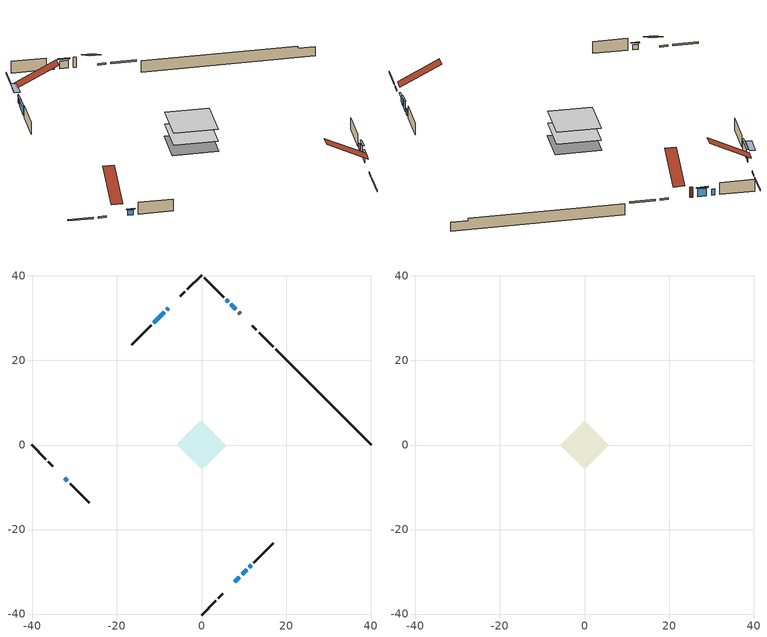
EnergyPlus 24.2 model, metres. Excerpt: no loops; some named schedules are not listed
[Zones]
conditioned space
 floor adiabatic (AdiabaticFloorConstruction): -5.75,0 0,5.75 5.75,0 0,-5.75 z0.46
 floor foundation (Slab1 construction): -5.66,0.38 -0.38,5.66 5.66,-0.38 0.38,-5.66 z-1.85
 wall outside (RimJoist1 construction): 0,-40.23 3.31,-36.92 / -40.23,0 -36.92,-3.31 / 0,40.23 -3.31,36.92 / 16.94,23.29 13.63,26.6 z0.46:0.76
 wall outside (RimJoist2 construction): 3.97,-36.26 4.98,-35.25 / -36.26,-3.97 -35.25,-4.98 / -3.97,36.26 -4.98,35.25 / 12.97,27.26 11.96,28.27 z0.46:0.76
 wall outside (AdiabaticWallConstruction 1): 9.13,31.1 8.77,31.46 z0.46:2.49
 wall outside (AdiabaticWallConstruction): 8.11,32.12 6.96,33.27 z0.46:2.04; 7.81,-32.42 8.93,-31.3 z0.46:1.83; 9.59,-30.65 10.66,-29.57 z0.46:2.49; -32.42,-7.81 -31.73,-8.5 z0.46:1.48; -7.81,32.42 -8.19,32.04 z0.46:2.09; -8.85,31.38 -11.29,28.94 z0.46:2.19; 6.31,33.92 5.88,34.35 / 11.32,-28.91 11.75,-28.48 z0.46:1.68
 wall outside (Wall1 construction): 12.41,-27.82 16.97,-23.26 / -31.08,-9.16 -26.51,-13.72 / -11.95,28.28 -16.51,23.72 / 5.22,35.01 0.66,39.57 z0.46:2.9
 wall foundation (FoundationWall1 construction): 17.6,22.63,-1.85 17.6,22.63,0.46 37.97,2.26,0.46 37.97,2.26,0 40.23,0,0 40.23,0,-1.85
 window (WindowConstruction): 8.11,32.12 6.97,33.27 z0.46:2.04
 window (WindowConstruction 1): 7.81,-32.42 8.93,-31.3 z0.46:1.83
 window (WindowConstruction 2): 9.59,-30.64 10.66,-29.57 z0.46:2.49
 window (WindowConstruction 3): -32.42,-7.81 -31.73,-8.5 z0.46:1.47
 window (WindowConstruction 5): -7.81,32.42 -8.19,32.04 z0.46:2.08
 window (WindowConstruction 4): -8.85,31.38 -11.29,28.94 z0.46:2.19
 window (WindowConstruction 6): 6.31,33.92 5.88,34.35 z0.46:1.68
 window (WindowConstruction 7): 11.32,-28.91 11.75,-28.48 z0.46:1.68
 door (Door): 9.13,31.1 8.77,31.46 z0.46:2.49
 ceiling adiabatic (AdiabaticFloorConstruction): 0,-5.75 5.75,0 0,5.75 -5.75,0 z0.46
attic - vented
 floor to conditioned space (Floor1 construction Reversed): -5.75,0 0,5.75 5.75,0 0,-5.75 z2.9
 roof outside (Roof1 construction): 7.16,-33.07,2.9 1.72,-27.63,6.75 0.2,-29.15,6.75 5.64,-34.59,2.9; -33.07,-7.16,2.9 -27.63,-1.72,6.75 -29.15,-0.2,6.75 -34.59,-5.64,2.9; -7.16,33.07,2.9 -1.72,27.63,6.75 -0.2,29.15,6.75 -5.64,34.59,2.9; 9.79,30.45,2.9 4.34,25.01,6.75 5.87,23.48,6.75 11.31,28.93,2.9
shading: 6.75,33.48 8.33,31.91 8.54,32.12 6.97,33.69 z2.33; 9.14,-31.09 7.6,-32.63 7.81,-32.84 9.35,-31.3 z2.13; 10.88,-29.36 9.38,-30.86 9.59,-31.07 11.09,-29.57 z2.79; -31.52,-8.71 -32.63,-7.6 -32.84,-7.81 -31.73,-8.92 z1.77; -9.27,30.96 -6.74,33.49 -7.5,34.25 -10.02,31.72 z3.61; -11.5,28.73 -8.64,31.59 -8.85,31.8 -11.72,28.94 z2.49
[Building]
Building 1: Terrain=Suburbs
[Site:Location]
Quebec Intl AP_QC: Latitude {deg}=46.8; Longitude {deg}=-71.38; Time Zone {hr}=-5; Elevation {m}=74; Keep Site Location Information=Yes
[Site:GroundTemperature:Shallow]
0.0108218, -2.24938, -2.43038, -1.3578, 2.94801, 7.23376, 10.9493, 13.303, 13.5029, 11.5886, 7.96783, 3.81355
[Site:WaterMainsTemperature]
Calculation Method=Schedule; Temperature Schedule=mains temperature schedule
[Material] Roughness=Rough; Thermal Absorptance=0.9
Name | Thickness {m} | Conductivity {W/m-K} | Density {kg/m3} | Specific Heat {J/kg-K} | Solar Absorptance | Visible Absorptance
asphalt or fiberglass shingles | 0.00635 | 0.162714 | 1121.4 | 1465.45 | 0.4 | 0.4
ceiling loosefill ins | 0.254 | 0.0480833 | 16.02 | 1046.75 | 0.7 | 0.7
ceiling stud and cavity | 0.1397 | 0.180722 | 65.682 | 1177.47 | 0.7 | 0.7
concrete 4.0 in. | 0.1016 | 1.803125 | 2242.8 | 837.4 | 0.7 | 0.7
concrete 8.0 in. | 0.2032 | 1.803125 | 2242.8 | 837.4 | 0.7 | 0.7
door material | 0.04445 | 0.053851 | 512.64 | 1214.23 | 0.7 | 0.7
exterior vertical ins | 0.0533782 | 0.029427 | 32.04 | 1214.23 | 0.7 | 0.7
floor covering | 0.0127 | 0.0433444 | 54.468 | 1339.84 | 0.6 | 0.6
floor rigid ins; wall rigid ins 1 | 0.512978 | 0.029427 | 32.04 | 1214.23 | 0.7 | 0.7
floor stud and cavity | 0.1397 | 1.75129 | 37.0049 | 1207.88 | 0.7 | 0.7
furniture material conditioned space 1 | 0.1524 | 0.115458 | 640.8 | 1214.23 | 0.6 | 0.6
gypsum board | 0.0127 | 0.160291 | 801 | 837.4 | 0.6 | 0.6
gypsum board 1 | 0.0127 | 0.160291 | 801 | 837.4 | 0.7 | 0.7
osb sheathing 0.5 in. | 0.0127 | 0.115458 | 512.64 | 1214.23 | 0.7 | 0.7
osb sheathing 0.75 in. | 0.01905 | 0.115458 | 512.64 | 1214.23 | 0.7 | 0.7
osb sheathing 2.0 in. | 0.0508 | 0.115458 | 512.64 | 1214.23 | 0.7 | 0.7
rim joist rigid ins; wall rigid ins | 0.051816 | 0.029427 | 32.04 | 1214.23 | 0.7 | 0.7
rim joist stud and cavity | 0.0508 | 0.0387988 | 125.044 | 1163.47 | 0.6 | 0.6
rim joist stud and cavity 1 | 0.0508 | 0.0337593 | 125.044 | 1163.47 | 0.6 | 0.6
wall stud and cavity | 0.1397 | 0.168092 | 139.0536 | 1170.24 | 0.7 | 0.7
wall stud and cavity 1 | 0.0889 | 0.380278 | 52.3479 | 1209.89 | 0.7 | 0.7
wall stud and cavity 2 | 0.0889 | 0.391764 | 83.0341 | 1211.67 | 0.7 | 0.7
wood siding | 0.0254 | 0.102417 | 544.68 | 1172.36 | 0.4 | 0.4
wood siding 1; wood siding 2; wood siding 3 | 0.0254 | 0.102417 | 544.68 | 1172.36 | 0.7 | 0.7
[WindowMaterial:SimpleGlazingSystem]
Name | U-Factor {W/m2-K} | Solar Heat Gain Coefficient
WindowMaterial | 2.78676 | 0.69
WindowMaterial 1 | 2.79017 | 0.63
WindowMaterial 2 | 2.82878 | 0.58
WindowMaterial 3 | 2.77995 | 0.57
WindowMaterial 4 | 2.79301 | 0.65
WindowMaterial 5 | 2.76405 | 0.62
WindowMaterial 6 | 2.76916 | 0.49
[Construction]
AdiabaticFloorConstruction: floor stud and cavity, floor rigid ins, osb sheathing 0.75 in., floor covering
AdiabaticWallConstruction: wood siding 2, wall rigid ins 1, wall stud and cavity 1, gypsum board
AdiabaticWallConstruction 1: wood siding 3, wall rigid ins 1, wall stud and cavity 1, gypsum board
Door: door material
Floor1 construction Reversed: gypsum board, ceiling stud and cavity, ceiling loosefill ins
FoundationWall1 construction: concrete 8.0 in., gypsum board 1
furniture construction conditioned space 1: furniture material conditioned space 1
PartitionWallConstruction: gypsum board, wall stud and cavity 2, gypsum board
RimJoist1 construction: wood siding 1, rim joist rigid ins, osb sheathing 2.0 in., rim joist stud and cavity
RimJoist2 construction: wood siding 1, rim joist rigid ins, osb sheathing 2.0 in., rim joist stud and cavity 1
Roof1 construction: asphalt or fiberglass shingles
Slab1 construction: concrete 4.0 in.
Wall1 construction: wood siding, wall rigid ins, osb sheathing 0.5 in., wall stud and cavity, gypsum board
WindowConstruction: WindowMaterial
WindowConstruction 1: WindowMaterial 1
WindowConstruction 2: WindowMaterial 2
WindowConstruction 3: WindowMaterial 3
WindowConstruction 4: WindowMaterial 4
WindowConstruction 5: WindowMaterial 5
WindowConstruction 6; WindowConstruction 7: WindowMaterial 6
[Zone] Multiplier=1; Part of Total Floor Area=Yes
Name | Volume {m3}
attic - vented | 40.1377
conditioned space | 328.1
[Space]
Name | Zone | Volume {m3}
attic - vented 1 | attic - vented | 40.1377
conditioned space 1 | conditioned space | 328.1
[ZoneInfiltration:EffectiveLeakageArea]
infil attic - vented 1: Zone or Space=attic - vented 1; Schedule=Always On Discrete; Effective Air Leakage Area {cm2}=2443.94; Stack Coefficient=0.000267524; Wind Coefficient=1.1051e-05
[ZoneMixing]
whole house fan mix: Zone or Space=attic - vented; Schedule=Always On Continuous; Design Flow Rate Calculation Method=Flow/Zone; Design Flow Rate {m3/s}=0; Source Zone or Space=conditioned space
[SurfaceProperty:ExposedFoundationPerimeter]
Slab1: Exposed Perimeter Calculation Method=TotalExposedPerimeter; Total Exposed Perimeter {m}=32.005
[InternalMass] Zone or ZoneList=conditioned space; Space or SpaceList=conditioned space 1
Name | Construction | Surface Area {m2}
furniture mass conditioned space 1 | furniture construction conditioned space 1 | 51.972
partition wall mass | PartitionWallConstruction | 129.93
[Lights]
interior lighting: Zone or ZoneList or Space or SpaceList=conditioned space 1; Schedule=interior lighting schedule; Design Level Calculation Method=LightingLevel; Lighting Level {W}=343.2; Return Air Fraction=0; Fraction Radiant=0.6; Fraction Visible=0.2; Fraction Replaceable=1
[People]
occupants: Zone or ZoneList or Space or SpaceList=conditioned space 1; Number of People Schedule=occupants schedule; Number of People Calculation Method=People; Number of People=3; Fraction Radiant=0.314171; Sensible Heat Fraction=0.56303; Activity Level Schedule=occupants activity schedule; Carbon Dioxide Generation Rate {m3/s-W}=0; Enable ASHRAE 55 Comfort Warnings=No; Mean Radiant Temperature Calculation Type=EnclosureAveraged
[ElectricEquipment] Zone or ZoneList or Space or SpaceList=conditioned space 1; Design Level Calculation Method=EquipmentLevel
Name | Schedule | Design Level {W} | Fraction Latent | Fraction Radiant | Fraction Lost
clothes dryer | clothes dryer schedule | 140.772 | 0.015 | 0.081 | 0.85
clothes washer | clothes washer schedule | 32.1985 | 0.03 | 0.162 | 0.7
cooking range | cooking range schedule | 215.147 | 0.08 | 0.432 | 0.2
dishwasher | dishwasher schedule | 66.8632 | 0.3 | 0.18 | 0.4
fridge | fridge schedule | 72.9452 | 0 | 0.6 | 0
mech vent bath fan 0 | mech vent bath fan 0 schedule | 50.2 | 0 | 0 | 1
mech vent bath fan 1 | mech vent bath fan 1 schedule | 50.2 | 0 | 0 | 1
mech vent house fan | mech vent house fan schedule | 6.33333 | 0 | 0 | 1
mech vent house fan cfis | mech vent house fan cfis schedule | 0 | 0 | 0 | 0
mech vent range fan 0 | mech vent range fan 0 schedule | 57 | 0 | 0 | 1
misc plug loads | misc plug loads schedule | 494.7 | 0.045 | 0.513 | 0.1
whole house fan | Always On Discrete | 0 | 0 | 0 | 1
[OtherEquipment] Zone or ZoneList or Space or SpaceList=conditioned space 1; Design Level Calculation Method=EquipmentLevel
Name | Fuel Type | Schedule | Design Level {W} | Fraction Latent | Fraction Radiant | Fraction Lost
clothes dryer 1 | Electricity | clothes dryer schedule | 0 | 0.015 | 0.081 | 0.85
cooking range 1 | Electricity | cooking range schedule | 0 | 0.08 | 0.432 | 0.2
general water use latent | None | general water use schedule | 62.594 | 1 | 0 | 0
general water use sensible | None | general water use schedule | -61.6891 | 0 | 0.6 | 0
mech vent house fan latent load | None | Always On Discrete | 0 | 1 | 0 | 0
mech vent house fan sensible load | None | Always On Discrete | 0 | 0 | 0 | 0
water heater energy adjustment1 | Electricity | Always On Discrete | 0.01 | 0 | 0 | 1
[ZoneInfiltration:DesignFlowRate] Zone or ZoneList or Space or SpaceList=conditioned space 1; Schedule=Always On Discrete; Design Flow Rate Calculation Method=Flow/Zone; Design Flow Rate {m3/s}=0
infil flow; natural vent flow; whole house fan flow
[ZoneControl:Thermostat]
conditioned space Thermostat: Zone or ZoneList=conditioned space; Control Type Schedule=conditioned space Thermostat Schedule; Control 1=conditioned space temperature setpoint; Temperature Difference Between Cutout And Setpoint {deltaC}=0
[ZoneHVAC:Baseboard:Convective:Electric]
electric baseboard: Availability Schedule=Always On Discrete; Heating Design Capacity {W}=6394.81; Efficiency=1
[Zone equipment]
conditioned space: electric baseboard
[Foundation:Kiva]
Foundation Kiva 1: Initial Indoor Air Temperature {C}=18; Wall Height Above Grade {m}=0.459974; Wall Depth Below Slab {m}=0.2032; Custom Block Material Name 1=exterior vertical ins; Custom Block Depth 1 {m}=2.30999; Custom Block X Position 1 {m}=0.2159; Custom Block Z Position 1 {m}=0
[Foundation:Kiva:Settings]
Soil Conductivity {W/m-K}=0.849921; Soil Density {kg/m3}=1842.3; Soil Specific Heat {J/kg-K}=418.7; Ground Solar Absorptivity=0.9; Ground Thermal Absorptivity=0.9; Ground Surface Roughness {m}=0.03; Far-Field Width {m}=40; Deep-Ground Boundary Condition=ZeroFlux; Deep-Ground Depth {m}=40; Minimum Cell Dimension {m}=0.2; Maximum Cell Growth Coefficient=3; Simulation Timestep=Timestep
[Exterior:Lights]
exterior lighting: Schedule=exterior lighting schedule; Design Level {W}=75.6
[EnergyManagementSystem:GlobalVariable]
infil_program_Qfan
infil_program_Qinf
natural_vent_program_Qnv
natural_vent_program_Qwhf
[EnergyManagementSystem:Sensor]
Name | Output:Variable or Output:Meter Index Key | Output:Variable or Output:Meter
airflow_gain | infil flow | Infiltration Sensible Heat Gain Energy
airflow_gain_1 | natural vent flow | Infiltration Sensible Heat Gain Energy
airflow_gain_2 | whole house fan flow | Infiltration Sensible Heat Gain Energy
airflow_loss | infil flow | Infiltration Sensible Heat Loss Energy
airflow_loss_1 | natural vent flow | Infiltration Sensible Heat Loss Energy
airflow_loss_2 | whole house fan flow | Infiltration Sensible Heat Loss Energy
clg_load_cond |  | Cooling:EnergyTransfer:Zone:CONDITIONED SPACE
clg_sp_s; clg_sp_s_1 | cooling setpoint | Schedule Value
clothes_dryer_exhaust_0_sch_s | clothes dryer exhaust 0 schedule | Schedule Value
conditioned_space_clg_unmet_s | conditioned space | Zone Cooling Setpoint Not Met Time
conditioned_space_htg_unmet_s | conditioned space | Zone Heating Setpoint Not Met Time
cool_season | cooling season schedule | Schedule Value
fridge_tin_s | conditioned space | Zone Mean Air Temperature
htg_load_cond |  | Heating:EnergyTransfer:Zone:CONDITIONED SPACE
htg_sp_s; htg_sp_s_1 | heating setpoint | Schedule Value
ig_ee_conv | clothes dryer | Electric Equipment Convective Heating Energy
ig_ee_conv_2 | cooking range | Electric Equipment Convective Heating Energy
ig_ee_conv_4 | fridge | Electric Equipment Convective Heating Energy
ig_ee_conv_5 | misc plug loads | Electric Equipment Convective Heating Energy
ig_ee_conv_6 | whole house fan | Electric Equipment Convective Heating Energy
ig_ee_rad | clothes dryer | Electric Equipment Radiant Heating Energy
ig_ee_rad_2 | cooking range | Electric Equipment Radiant Heating Energy
ig_ee_rad_4 | fridge | Electric Equipment Radiant Heating Energy
ig_ee_rad_5 | misc plug loads | Electric Equipment Radiant Heating Energy
ig_ee_rad_6 | whole house fan | Electric Equipment Radiant Heating Energy
ig_lgt_conv | interior lighting | Lights Convective Heating Energy
ig_lgt_rad | interior lighting | Lights Radiant Heating Energy
ig_lgt_vis | interior lighting | Lights Visible Radiation Heating Energy
ig_oe_conv | clothes dryer 1 | Other Equipment Convective Heating Energy
ig_oe_conv_1 | cooking range 1 | Other Equipment Convective Heating Energy
ig_oe_conv_2 | general water use latent | Other Equipment Convective Heating Energy
ig_oe_conv_3 | general water use sensible | Other Equipment Convective Heating Energy
ig_oe_conv_4 | water heater energy adjustment1 | Other Equipment Convective Heating Energy
ig_oe_rad | clothes dryer 1 | Other Equipment Radiant Heating Energy
ig_oe_rad_1 | cooking range 1 | Other Equipment Radiant Heating Energy
ig_oe_rad_2 | general water use latent | Other Equipment Radiant Heating Energy
ig_oe_rad_3 | general water use sensible | Other Equipment Radiant Heating Energy
ig_oe_rad_4 | water heater energy adjustment1 | Other Equipment Radiant Heating Energy
ig_ppl_conv | occupants | People Convective Heating Energy
ig_ppl_rad | occupants | People Radiant Heating Energy
im_conv | furniture mass conditioned space 1 | Surface Inside Face Convection Heat Gain Energy
im_conv_1 | partition wall mass | Surface Inside Face Convection Heat Gain Energy
im_ig | furniture mass conditioned space 1 | Surface Inside Face Internal Gains Radiation Heat Gain Energy
im_ig_1 | partition wall mass | Surface Inside Face Internal Gains Radiation Heat Gain Energy
im_lgt | furniture mass conditioned space 1 | Surface Inside Face Lights Radiation Heat Gain Energy
im_lgt_1 | partition wall mass | Surface Inside Face Lights Radiation Heat Gain Energy
im_sol | furniture mass conditioned space 1 | Surface Inside Face Solar Radiation Heat Gain Energy
im_sol_1 | partition wall mass | Surface Inside Face Solar Radiation Heat Gain Energy
im_surf | furniture mass conditioned space 1 | Surface Inside Face Net Surface Thermal Radiation Heat Gain Energy
im_surf_1 | partition wall mass | Surface Inside Face Net Surface Thermal Radiation Heat Gain Energy
mech_vent_bath_fan_0_sch_s | mech vent bath fan 0 schedule | Schedule Value
mech_vent_bath_fan_1_sch_s | mech vent bath fan 1 schedule | Schedule Value
mech_vent_range_fan_0_sch_s | mech vent range fan 0 schedule | Schedule Value
mv_conv | mech vent bath fan 0 | Electric Equipment Convective Heating Energy
mv_conv_1 | mech vent bath fan 1 | Electric Equipment Convective Heating Energy
mv_conv_2 | mech vent house fan | Electric Equipment Convective Heating Energy
mv_conv_3 | mech vent house fan cfis | Electric Equipment Convective Heating Energy
mv_conv_4 | mech vent range fan 0 | Electric Equipment Convective Heating Energy
mv_conv_5 | mech vent house fan latent load | Other Equipment Convective Heating Energy
mv_conv_6 | mech vent house fan sensible load | Other Equipment Convective Heating Energy
mv_rad | mech vent bath fan 0 | Electric Equipment Radiant Heating Energy
mv_rad_1 | mech vent bath fan 1 | Electric Equipment Radiant Heating Energy
mv_rad_2 | mech vent house fan | Electric Equipment Radiant Heating Energy
mv_rad_3 | mech vent house fan cfis | Electric Equipment Radiant Heating Energy
mv_rad_4 | mech vent range fan 0 | Electric Equipment Radiant Heating Energy
mv_rad_5 | mech vent house fan latent load | Other Equipment Radiant Heating Energy
mv_rad_6 | mech vent house fan sensible load | Other Equipment Radiant Heating Energy
natural_vent_s | natural vent schedule | Schedule Value
out_pb_s |  | Site Outdoor Air Barometric Pressure
out_wt_s |  | Site Outdoor Air Humidity Ratio
site_vw_s |  | Site Wind Speed
ss_back_out | Window1 | Surface Window Shortwave from Zone Back Out Window Heat Transfer Rate
ss_back_out_1 | Window2 | Surface Window Shortwave from Zone Back Out Window Heat Transfer Rate
ss_back_out_2 | Window3 | Surface Window Shortwave from Zone Back Out Window Heat Transfer Rate
ss_back_out_3 | Window4 | Surface Window Shortwave from Zone Back Out Window Heat Transfer Rate
ss_back_out_4 | Window5 | Surface Window Shortwave from Zone Back Out Window Heat Transfer Rate
ss_back_out_5 | Window6 | Surface Window Shortwave from Zone Back Out Window Heat Transfer Rate
ss_back_out_6 | Window8 | Surface Window Shortwave from Zone Back Out Window Heat Transfer Rate
ss_back_out_7 | Window9 | Surface Window Shortwave from Zone Back Out Window Heat Transfer Rate
ss_conv | Door1 | Surface Inside Face Convection Heat Gain Energy
ss_conv_1 | Window1 | Surface Inside Face Convection Heat Gain Energy
ss_conv_2 | Window2 | Surface Inside Face Convection Heat Gain Energy
ss_conv_3 | Window3 | Surface Inside Face Convection Heat Gain Energy
ss_conv_4 | Window4 | Surface Inside Face Convection Heat Gain Energy
ss_conv_5 | Window5 | Surface Inside Face Convection Heat Gain Energy
ss_conv_6 | Window6 | Surface Inside Face Convection Heat Gain Energy
ss_conv_7 | Window8 | Surface Inside Face Convection Heat Gain Energy
ss_conv_8 | Window9 | Surface Inside Face Convection Heat Gain Energy
ss_ig | Door1 | Surface Inside Face Internal Gains Radiation Heat Gain Energy
ss_ig_1 | Window1 | Surface Inside Face Internal Gains Radiation Heat Gain Energy
ss_ig_2 | Window2 | Surface Inside Face Internal Gains Radiation Heat Gain Energy
ss_ig_3 | Window3 | Surface Inside Face Internal Gains Radiation Heat Gain Energy
ss_ig_4 | Window4 | Surface Inside Face Internal Gains Radiation Heat Gain Energy
ss_ig_5 | Window5 | Surface Inside Face Internal Gains Radiation Heat Gain Energy
ss_ig_6 | Window6 | Surface Inside Face Internal Gains Radiation Heat Gain Energy
ss_ig_7 | Window8 | Surface Inside Face Internal Gains Radiation Heat Gain Energy
ss_ig_8 | Window9 | Surface Inside Face Internal Gains Radiation Heat Gain Energy
ss_lgt | Door1 | Surface Inside Face Lights Radiation Heat Gain Energy
ss_sol | Door1 | Surface Inside Face Solar Radiation Heat Gain Energy
ss_surf | Door1 | Surface Inside Face Net Surface Thermal Radiation Heat Gain Energy
ss_surf_1 | Window1 | Surface Inside Face Net Surface Thermal Radiation Heat Gain Energy
ss_surf_2 | Window2 | Surface Inside Face Net Surface Thermal Radiation Heat Gain Energy
ss_surf_3 | Window3 | Surface Inside Face Net Surface Thermal Radiation Heat Gain Energy
ss_surf_4 | Window4 | Surface Inside Face Net Surface Thermal Radiation Heat Gain Energy
ss_surf_5 | Window5 | Surface Inside Face Net Surface Thermal Radiation Heat Gain Energy
ss_surf_6 | Window6 | Surface Inside Face Net Surface Thermal Radiation Heat Gain Energy
ss_surf_7 | Window8 | Surface Inside Face Net Surface Thermal Radiation Heat Gain Energy
ss_surf_8 | Window9 | Surface Inside Face Net Surface Thermal Radiation Heat Gain Energy
ss_trans_in | Window1 | Surface Window Transmitted Solar Radiation Rate
ss_trans_in_1 | Window2 | Surface Window Transmitted Solar Radiation Rate
ss_trans_in_2 | Window3 | Surface Window Transmitted Solar Radiation Rate
ss_trans_in_3 | Window4 | Surface Window Transmitted Solar Radiation Rate
ss_trans_in_4 | Window5 | Surface Window Transmitted Solar Radiation Rate
ss_trans_in_5 | Window6 | Surface Window Transmitted Solar Radiation Rate
ss_trans_in_6 | Window8 | Surface Window Transmitted Solar Radiation Rate
ss_trans_in_7 | Window9 | Surface Window Transmitted Solar Radiation Rate
ss_trans_out | Window1 | Surface Inside Face Initial Transmitted Diffuse Transmitted Out Window Solar Radiation Rate
ss_trans_out_1 | Window2 | Surface Inside Face Initial Transmitted Diffuse Transmitted Out Window Solar Radiation Rate
ss_trans_out_2 | Window3 | Surface Inside Face Initial Transmitted Diffuse Transmitted Out Window Solar Radiation Rate
ss_trans_out_3 | Window4 | Surface Inside Face Initial Transmitted Diffuse Transmitted Out Window Solar Radiation Rate
ss_trans_out_4 | Window5 | Surface Inside Face Initial Transmitted Diffuse Transmitted Out Window Solar Radiation Rate
ss_trans_out_5 | Window6 | Surface Inside Face Initial Transmitted Diffuse Transmitted Out Window Solar Radiation Rate
ss_trans_out_6 | Window8 | Surface Inside Face Initial Transmitted Diffuse Transmitted Out Window Solar Radiation Rate
ss_trans_out_7 | Window9 | Surface Inside Face Initial Transmitted Diffuse Transmitted Out Window Solar Radiation Rate
s_conv | Floor1 | Surface Inside Face Convection Heat Gain Energy
s_conv_1 | FoundationWall1 | Surface Inside Face Convection Heat Gain Energy
s_conv_10 | RimJoist2:315 | Surface Inside Face Convection Heat Gain Energy
s_conv_11 | RimJoist2:45 | Surface Inside Face Convection Heat Gain Energy
s_conv_12 | Slab1 | Surface Inside Face Convection Heat Gain Energy
s_conv_13 | Wall1:135 | Surface Inside Face Convection Heat Gain Energy
s_conv_14 | Wall1:225 | Surface Inside Face Convection Heat Gain Energy
s_conv_15 | Wall1:315 | Surface Inside Face Convection Heat Gain Energy
s_conv_16 | Wall1:45 | Surface Inside Face Convection Heat Gain Energy
s_conv_2 | inferred conditioned ceiling | Surface Inside Face Convection Heat Gain Energy
s_conv_3 | inferred conditioned floor | Surface Inside Face Convection Heat Gain Energy
s_conv_4 | RimJoist1:135 | Surface Inside Face Convection Heat Gain Energy
s_conv_5 | RimJoist1:225 | Surface Inside Face Convection Heat Gain Energy
s_conv_6 | RimJoist1:315 | Surface Inside Face Convection Heat Gain Energy
s_conv_7 | RimJoist1:45 | Surface Inside Face Convection Heat Gain Energy
s_conv_8 | RimJoist2:135 | Surface Inside Face Convection Heat Gain Energy
s_conv_9 | RimJoist2:225 | Surface Inside Face Convection Heat Gain Energy
s_ig | Floor1 | Surface Inside Face Internal Gains Radiation Heat Gain Energy
s_ig_1 | FoundationWall1 | Surface Inside Face Internal Gains Radiation Heat Gain Energy
s_ig_10 | RimJoist2:315 | Surface Inside Face Internal Gains Radiation Heat Gain Energy
s_ig_11 | RimJoist2:45 | Surface Inside Face Internal Gains Radiation Heat Gain Energy
s_ig_12 | Slab1 | Surface Inside Face Internal Gains Radiation Heat Gain Energy
s_ig_13 | Wall1:135 | Surface Inside Face Internal Gains Radiation Heat Gain Energy
s_ig_14 | Wall1:225 | Surface Inside Face Internal Gains Radiation Heat Gain Energy
s_ig_15 | Wall1:315 | Surface Inside Face Internal Gains Radiation Heat Gain Energy
s_ig_16 | Wall1:45 | Surface Inside Face Internal Gains Radiation Heat Gain Energy
s_ig_2 | inferred conditioned ceiling | Surface Inside Face Internal Gains Radiation Heat Gain Energy
s_ig_3 | inferred conditioned floor | Surface Inside Face Internal Gains Radiation Heat Gain Energy
s_ig_4 | RimJoist1:135 | Surface Inside Face Internal Gains Radiation Heat Gain Energy
s_ig_5 | RimJoist1:225 | Surface Inside Face Internal Gains Radiation Heat Gain Energy
s_ig_6 | RimJoist1:315 | Surface Inside Face Internal Gains Radiation Heat Gain Energy
s_ig_7 | RimJoist1:45 | Surface Inside Face Internal Gains Radiation Heat Gain Energy
s_ig_8 | RimJoist2:135 | Surface Inside Face Internal Gains Radiation Heat Gain Energy
s_ig_9 | RimJoist2:225 | Surface Inside Face Internal Gains Radiation Heat Gain Energy
s_lgt | Floor1 | Surface Inside Face Lights Radiation Heat Gain Energy
s_lgt_1 | FoundationWall1 | Surface Inside Face Lights Radiation Heat Gain Energy
s_lgt_10 | RimJoist2:315 | Surface Inside Face Lights Radiation Heat Gain Energy
s_lgt_11 | RimJoist2:45 | Surface Inside Face Lights Radiation Heat Gain Energy
s_lgt_12 | Slab1 | Surface Inside Face Lights Radiation Heat Gain Energy
s_lgt_13 | Wall1:135 | Surface Inside Face Lights Radiation Heat Gain Energy
s_lgt_14 | Wall1:225 | Surface Inside Face Lights Radiation Heat Gain Energy
s_lgt_15 | Wall1:315 | Surface Inside Face Lights Radiation Heat Gain Energy
s_lgt_16 | Wall1:45 | Surface Inside Face Lights Radiation Heat Gain Energy
s_lgt_2 | inferred conditioned ceiling | Surface Inside Face Lights Radiation Heat Gain Energy
